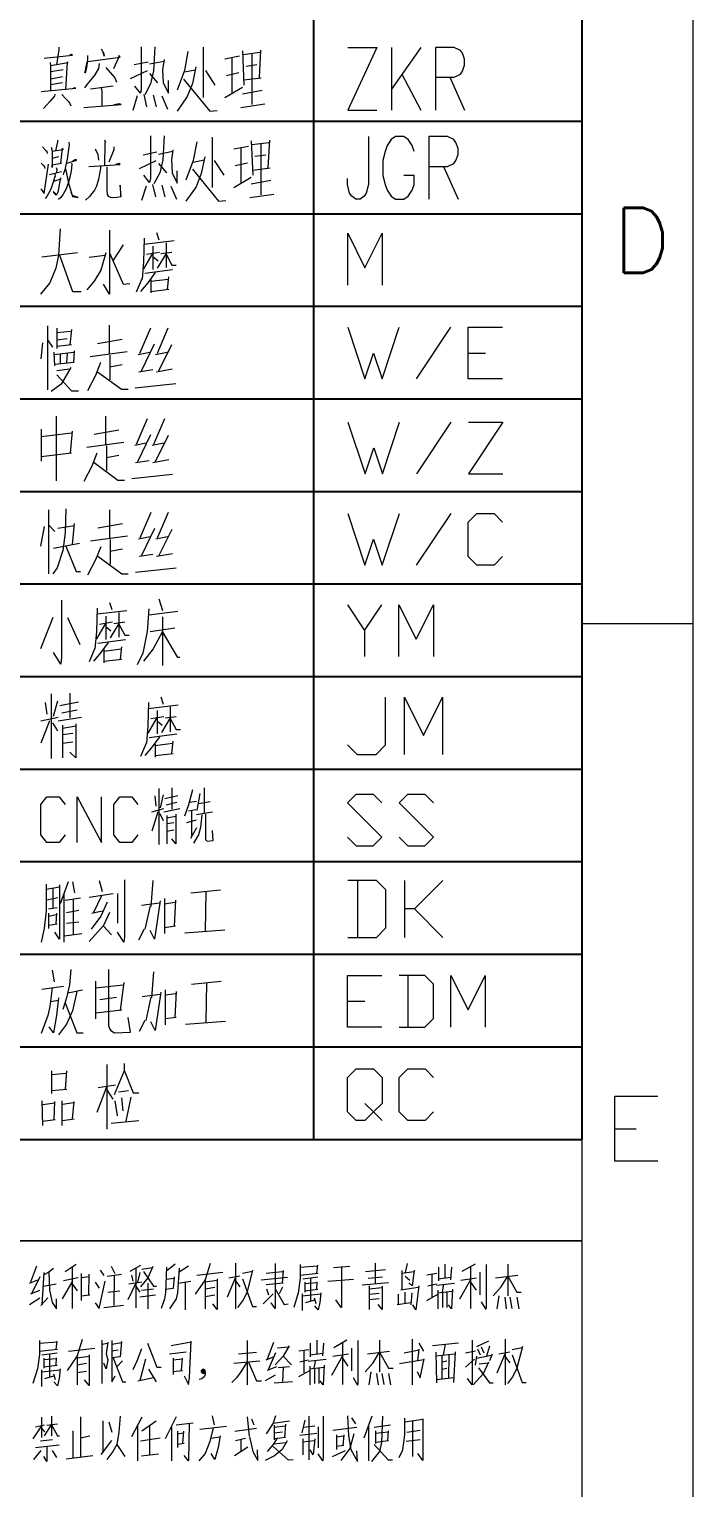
# Model space of a CAD drawing. Header units: millimetres. Extents: x 88508 to 142116, y -5268 to 20283.
# Drawn here: x 100826.4 to 100871.1, y 1600.6 to 1698.7 of the extents above; entities that cross this region are included whole.
import ezdxf
from ezdxf.enums import TextEntityAlignment as Align

# ---------------------------------------------------------------- set-up
doc = ezdxf.new("R2010")
doc.units = ezdxf.units.MM
doc.styles.add('GBENOR_', font='gbenor.shx', dxfattribs={"bigfont": 'gbcbig'})
doc.styles.get("Standard").update_dxf_attribs({"font": 'txt.shx', "width": 0.85, "bigfont": 'ctxt.shx'})
doc.styles.add('TXT', font='txt.shx', dxfattribs={"width": 0.8, "bigfont": 'ctxt.shx'})

# ---------------------------------------------------------------- blocks, each defined once
blk = doc.blocks.new('*u7603')
for p, q in [((31.699, 101.417), (31.699, 0)), ((16.959, 91.455), (16.959, 0)), ((0, 55.889), (31.699, 55.889)), ((0, 50.808), (31.699, 50.808)), ((0, 45.728), (31.699, 45.728)), ((0, 40.647), (31.699, 40.647)), ((0, 35.566), (31.699, 35.566)), ((0, 30.485), (31.699, 30.485)), ((0, 25.404), (31.699, 25.404)), ((0, 20.323), (31.699, 20.323)), ((0, 15.243), (31.699, 15.243)), ((0, 10.162), (31.699, 10.162)), ((0, 5.081), (31.699, 5.081)), ((0, 0), (31.699, 0))]:
    blk.add_line(p, q)
at = {"color": 92, "lineweight": 18}
for points in [[(2.145, 59.348), (3.718, 59.511), (3.661, 59.538), (3.548, 59.511)], [(2.96, 59.944), (2.96, 59.809), (2.828, 58.969)], [(4.533, 59.484), (4.533, 59.294), (4.514, 59.104), (4.476, 58.834), (4.419, 58.59), (4.381, 58.536), (4.419, 58.671), (4.457, 58.861), (4.514, 59.132)], [(4.533, 59.159), (6.333, 59.402), (6.257, 59.484), (6.22, 59.321), (5.954, 58.752)], [(5.291, 59.863), (5.424, 59.592), (5.443, 59.457), (5.386, 59.673)], [(7.484, 59.968), (7.484, 57.654), (7.444, 57.414), (7.125, 57.814)], [(8.242, 59.968), (8.162, 58.652), (8.003, 57.933), (7.684, 57.335)], [(8.738, 59.267), (8.659, 58.708), (8.699, 57.99), (8.978, 57.431), (8.978, 58.11)], [(10.055, 59.706), (9.855, 58.668), (9.456, 57.591)], [(10.892, 59.945), (10.892, 57.192)], [(12.088, 59.307), (12.886, 59.466)], [(12.487, 57.431), (12.487, 59.386)], [(13.045, 59.746), (13.125, 57.87)], [(13.085, 59.546), (14.003, 59.666)], [(13.564, 59.586), (13.564, 56.793)], [(14.043, 59.786), (13.963, 58.269)], [(18.831, 59.937), (20.436, 59.937), (18.831, 56.497), (20.436, 56.497)], [(21.238, 59.937), (21.238, 56.497)], [(22.842, 59.937), (21.238, 57.643)], [(23.645, 58.299), (24.676, 58.299), (25.02, 58.463), (25.134, 58.626), (25.249, 58.954), (25.249, 59.282), (25.134, 59.609), (25.02, 59.773), (24.676, 59.937), (23.645, 59.937), (23.645, 56.497)], [(2.487, 59.104), (2.505, 58.888), (2.505, 57.533)], [(2.505, 58.942), (3.472, 59.104), (3.415, 59.132), (3.32, 57.614)], [(3.188, 58.698), (2.524, 58.59)], [(5.177, 59.05), (5.14, 58.779), (4.931, 58.427), (4.704, 58.129), (4.514, 57.912), (4.363, 57.723)], [(5.537, 58.834), (6.03, 58.265), (6.125, 58.021)], [(6.904, 58.229), (7.821, 58.668)], [(7.103, 58.988), (7.861, 59.147)], [(7.941, 59.027), (8.738, 59.187)], [(7.941, 58.508), (8.38, 57.99)], [(10.493, 58.868), (10.294, 57.95), (10.015, 57.232), (9.456, 56.434)], [(9.855, 58.588), (10.453, 58.708)], [(11.012, 58.668), (11.53, 57.87)], [(12.168, 58.389), (12.846, 58.549)], [(13.245, 58.908), (13.843, 58.988)], [(21.811, 58.463), (22.842, 56.497)], [(1.994, 57.506), (3.889, 57.696), (3.832, 57.723), (3.699, 57.669)], [(3.169, 57.994), (2.505, 57.885)], [(2.524, 58.21), (3.169, 58.346)], [(4.704, 57.669), (5.935, 57.831)], [(5.291, 57.723), (5.329, 57.533), (5.329, 56.748)], [(9.815, 58.189), (11.251, 56.434), (11.65, 56.473)], [(12.088, 57.192), (13.045, 57.75)], [(13.125, 58.149), (14.082, 58.269)], [(24.447, 58.299), (25.249, 56.497)], [(2.733, 57.371), (2.714, 57.262), (2.695, 57.235), (2.467, 56.964), (2.297, 56.775), (2.108, 56.585)], [(3.131, 57.344), (3.32, 57.127), (3.472, 56.991), (3.567, 56.856), (3.623, 56.721)], [(7.263, 57.271), (7.024, 56.473)], [(7.622, 57.351), (7.781, 56.673)], [(8.14, 57.312), (8.3, 56.673)], [(8.619, 57.271), (8.938, 56.553)], [(13.045, 57.391), (14.122, 57.591)], [(4.325, 56.639), (6.39, 56.802), (6.295, 56.829), (5.973, 56.775)], [(12.966, 56.633), (14.282, 56.832)], [(2.068, 54.483), (2.22, 54.293), (2.295, 54.239), (2.314, 54.103)], [(2.542, 54.456), (2.599, 54.266), (2.599, 53.832), (2.599, 53.345), (2.599, 53.48), (3.11, 53.589), (3.072, 53.589), (3.167, 54.401), (3.186, 54.32), (2.617, 54.212)], [(2.883, 54.835), (2.883, 54.753), (2.769, 54.266)], [(3.508, 54.726), (3.527, 54.591), (3.508, 54.483), (3.413, 53.805), (3.338, 53.48), (3.281, 53.209), (3.224, 53.02), (3.205, 52.938)], [(5.46, 54.862), (5.517, 54.726), (5.498, 54.781), (5.479, 54.672), (5.46, 53.453)], [(5.972, 54.483), (5.972, 54.32), (5.706, 53.643)], [(7.988, 55.079), (7.988, 52.765), (7.948, 52.525), (7.629, 52.924)], [(8.745, 55.079), (8.666, 53.762), (8.506, 53.044), (8.187, 52.445)], [(10.54, 54.76), (10.341, 53.722), (9.942, 52.645)], [(11.378, 54.999), (11.378, 52.246)], [(12.574, 54.361), (13.372, 54.52)], [(13.531, 54.8), (13.611, 52.924)], [(13.571, 54.6), (14.488, 54.72)], [(14.05, 54.64), (14.05, 51.847)], [(14.528, 54.84), (14.448, 53.323)], [(19.965, 55.039), (19.965, 52.418), (19.851, 51.927), (19.736, 51.763), (19.507, 51.599), (19.278, 51.599), (19.049, 51.763), (18.934, 51.927), (18.819, 52.418), (18.819, 52.746)], [(22.487, 54.22), (22.372, 54.548), (22.143, 54.876), (21.914, 55.039), (21.455, 55.039), (21.226, 54.876), (20.997, 54.548), (20.882, 54.22), (20.768, 53.729), (20.768, 52.91), (20.882, 52.418), (20.997, 52.091), (21.226, 51.763), (21.455, 51.599), (21.914, 51.599), (22.143, 51.763), (22.372, 52.091), (22.487, 52.418), (22.487, 52.91), (21.914, 52.91)], [(23.289, 53.401), (24.32, 53.401), (24.664, 53.565), (24.778, 53.729), (24.893, 54.057), (24.893, 54.384), (24.778, 54.712), (24.664, 54.876), (24.32, 55.039), (23.289, 55.039), (23.289, 51.599)], [(2.617, 53.86), (2.959, 53.941)], [(3.394, 53.589), (3.944, 53.751), (3.868, 53.778), (3.716, 53.697)], [(4.948, 54.374), (5.1, 54.049), (5.119, 53.914), (5.138, 53.751)], [(7.389, 53.283), (8.307, 53.722)], [(7.589, 54.042), (8.347, 54.201)], [(8.426, 54.081), (9.224, 54.241)], [(9.224, 54.321), (9.144, 53.762), (9.184, 53.044), (9.463, 52.485), (9.463, 53.164)], [(10.979, 53.922), (10.779, 53.004), (10.5, 52.286), (9.942, 51.488)], [(10.341, 53.642), (10.939, 53.762)], [(11.497, 53.722), (12.016, 52.924)], [(12.973, 52.485), (12.973, 54.441)], [(13.731, 53.962), (14.329, 54.042)], [(1.973, 52.18), (2.144, 51.909), (2.39, 53.534)], [(1.992, 53.589), (2.125, 53.453), (2.163, 53.372), (2.182, 53.291)], [(2.731, 52.993), (2.75, 52.857), (2.731, 52.857), (2.636, 52.478), (2.523, 52.153), (2.39, 51.909), (2.295, 51.747), (2.2, 51.638)], [(2.447, 52.966), (3.11, 53.128)], [(2.807, 53.345), (2.845, 53.236), (2.826, 53.074)], [(3.66, 53.589), (3.679, 53.507), (3.641, 53.155), (3.584, 52.884), (3.508, 52.613), (3.432, 52.37), (3.338, 52.126), (3.205, 51.882), (3.072, 51.692), (2.94, 51.584)], [(3.319, 53.263), (3.489, 52.478), (3.716, 51.747), (4.02, 51.692), (3.716, 51.801), (3.641, 51.99)], [(5.251, 53.399), (5.251, 53.291), (5.138, 52.695), (5.024, 52.316), (4.91, 52.099), (4.778, 51.909), (4.645, 51.747), (4.418, 51.557)], [(4.607, 53.399), (6.332, 53.507), (6.256, 53.562), (6.085, 53.507)], [(5.593, 53.372), (5.593, 53.128), (5.593, 52.099), (5.611, 51.855), (5.668, 51.774), (5.782, 51.72), (5.915, 51.692), (6.142, 51.72), (6.388, 51.747), (6.332, 52.37), (6.35, 51.747)], [(8.426, 53.563), (8.865, 53.044)], [(10.301, 53.244), (11.737, 51.488), (12.135, 51.527)], [(12.654, 53.443), (13.332, 53.603)], [(13.611, 53.204), (14.568, 53.323)], [(24.091, 53.401), (24.893, 51.599)], [(2.693, 52.613), (2.731, 52.613), (3.091, 52.722), (3.053, 52.776), (2.996, 52.505), (2.94, 52.18), (2.902, 51.99), (2.845, 51.882), (2.807, 51.828), (2.655, 52.018), (2.826, 51.855)], [(7.749, 52.326), (7.509, 51.527)], [(8.107, 52.405), (8.267, 51.727)], [(8.626, 52.366), (8.785, 51.727)], [(9.105, 52.326), (9.424, 51.607)], [(12.574, 52.246), (13.531, 52.805)], [(13.531, 52.445), (14.608, 52.645)], [(13.451, 51.687), (14.767, 51.887)], [(3.026, 49.974), (2.947, 48.538), (2.787, 47.819), (2.468, 47.021), (1.949, 46.383)], [(5.738, 49.894), (5.738, 46.383), (5.419, 46.941)], [(8.331, 49.775), (8.45, 49.376)], [(18.829, 46.89), (18.829, 49.729), (19.775, 47.837), (20.72, 49.729), (20.72, 46.89)], [(6.496, 49.096), (5.938, 48.258)], [(7.652, 49.455), (7.613, 48.178), (7.533, 47.221)], [(7.652, 49.136), (9.288, 49.336)], [(8.131, 49.016), (8.131, 47.739)], [(8.849, 49.216), (8.849, 47.859)], [(3.983, 48.657), (2.029, 48.418)], [(2.986, 48.538), (3.704, 46.542), (4.183, 46.542)], [(5.539, 48.657), (5.26, 47.7), (4.901, 47.101), (4.502, 46.622)], [(4.622, 48.418), (5.499, 48.538)], [(5.738, 48.657), (6.496, 46.941), (6.855, 46.981)], [(8.131, 48.657), (7.613, 47.779)], [(7.772, 48.578), (8.49, 48.697)], [(8.131, 48.458), (8.41, 48.218)], [(8.849, 48.617), (8.37, 47.819)], [(8.57, 48.617), (9.168, 48.697)], [(8.849, 48.578), (9.168, 47.979), (9.407, 47.979)], [(7.533, 47.261), (7.214, 46.502)], [(8.251, 47.58), (7.852, 47.021), (7.453, 46.542)], [(7.692, 47.54), (9.208, 47.739)], [(8.928, 46.662), (9.008, 47.34)], [(8.011, 47.101), (8.969, 47.221)], [(8.011, 47.181), (8.011, 46.463)], [(8.011, 46.542), (9.008, 46.662)], [(2.334, 44.643), (2.334, 41.132)], [(2.852, 44.524), (2.852, 43.406)], [(2.852, 44.284), (3.61, 44.364)], [(3.65, 44.444), (3.57, 43.606)], [(5.724, 44.683), (5.724, 43.127)], [(7.997, 44.524), (7.398, 43.127)], [(8.954, 44.524), (8.356, 43.127)], [(18.828, 44.579), (19.774, 41.74), (20.247, 43.159), (20.72, 41.74), (21.665, 44.579)], [(22.611, 41.74), (24.502, 44.579)], [(27.339, 41.74), (25.448, 41.74), (25.448, 44.579), (27.339, 44.579)], [(2.054, 43.726), (1.975, 42.848)], [(2.334, 43.885), (2.613, 43.486)], [(2.852, 43.885), (3.411, 43.965)], [(3.65, 43.606), (2.852, 43.526)], [(3.809, 43.287), (3.769, 42.648)], [(4.687, 42.968), (6.72, 43.247)], [(5.085, 43.686), (6.441, 43.925)], [(8.196, 43.646), (7.478, 42.169)], [(9.153, 43.606), (8.435, 42.169)], [(2.732, 42.449), (2.693, 43.207)], [(2.693, 43.087), (3.769, 43.207)], [(3.809, 42.648), (2.732, 42.529)], [(3.052, 42.608), (3.052, 43.127)], [(3.411, 43.127), (3.371, 42.648)], [(5.245, 42.648), (4.966, 41.93), (4.527, 41.092)], [(5.763, 43.047), (5.763, 41.691)], [(5.763, 42.409), (6.441, 42.529)], [(7.319, 43.087), (7.957, 43.207)], [(8.276, 43.087), (8.914, 43.207)], [(25.448, 43.159), (26.393, 43.159)], [(3.61, 42.369), (3.091, 41.451), (2.533, 41.052)], [(2.852, 42.209), (3.57, 42.289)], [(2.852, 41.97), (3.65, 41.092), (4.048, 41.092)], [(5.085, 42.13), (6.402, 41.172), (6.76, 41.172)], [(7.359, 42.13), (8.116, 42.249)], [(8.316, 42.13), (9.193, 42.289)], [(7.159, 41.251), (9.392, 41.491)], [(2.82, 39.702), (2.82, 36.15)], [(5.531, 39.702), (5.531, 38.146)], [(7.805, 39.542), (7.206, 38.146)], [(8.762, 39.542), (8.163, 38.146)], [(18.844, 39.367), (19.79, 36.528), (20.262, 37.947), (20.735, 36.528), (21.681, 39.367)], [(22.626, 36.528), (24.517, 39.367)], [(25.463, 39.367), (27.354, 39.367), (25.463, 36.528), (27.354, 36.528)], [(1.982, 38.984), (1.982, 37.228)], [(1.982, 38.585), (3.657, 38.784)], [(3.697, 38.864), (3.577, 37.667)], [(4.893, 38.704), (6.249, 38.944)], [(8.004, 38.664), (7.286, 37.188)], [(8.961, 38.624), (8.243, 37.188)], [(3.657, 37.667), (1.982, 37.467)], [(5.053, 37.667), (4.774, 36.948), (4.335, 36.11)], [(4.495, 37.986), (6.528, 38.265)], [(5.571, 38.066), (5.571, 36.709)], [(7.127, 38.106), (7.765, 38.225)], [(8.084, 38.106), (8.722, 38.225)], [(4.893, 37.148), (6.209, 36.19), (6.568, 36.19)], [(5.571, 37.427), (6.249, 37.547)], [(7.167, 37.148), (7.924, 37.268)], [(8.124, 37.148), (9.001, 37.308)], [(6.967, 36.27), (9.2, 36.509)], [(2.388, 34.559), (2.388, 31.048)], [(3.345, 34.599), (3.305, 33.282), (3.185, 32.324), (2.866, 31.367), (2.627, 31.048)], [(5.738, 34.559), (5.738, 33.003)], [(2.149, 33.641), (1.949, 32.564)], [(2.747, 33.362), (2.388, 33.721)], [(3.824, 33.681), (2.906, 33.522)], [(3.704, 32.644), (3.824, 33.801)], [(5.1, 33.561), (6.456, 33.801)], [(8.011, 34.399), (7.413, 33.003)], [(8.968, 34.399), (8.37, 33.003)], [(18.831, 34.354), (19.777, 31.515), (20.25, 32.934), (20.722, 31.515), (21.668, 34.354)], [(22.613, 31.515), (24.505, 34.354)], [(27.342, 31.988), (26.869, 31.515), (25.923, 31.515), (25.45, 31.988), (25.45, 33.88), (25.923, 34.354), (26.869, 34.354), (27.342, 33.88)], [(4.701, 32.843), (6.735, 33.123)], [(5.778, 32.923), (5.778, 31.566)], [(7.333, 32.963), (7.971, 33.083)], [(8.21, 33.522), (7.493, 32.045)], [(8.29, 32.963), (8.928, 33.083)], [(9.168, 33.482), (8.45, 32.045)], [(2.667, 32.444), (4.103, 32.723)], [(3.345, 32.564), (3.903, 31.167), (4.143, 31.167)], [(5.259, 32.524), (4.98, 31.806), (4.542, 30.968)], [(5.778, 32.285), (6.456, 32.404)], [(7.373, 32.005), (8.131, 32.125)], [(8.33, 32.005), (9.207, 32.165)], [(5.1, 32.005), (6.416, 31.048), (6.775, 31.048)], [(7.174, 31.127), (9.407, 31.367)], [(8.454, 29.674), (8.653, 29.036)], [(3.11, 29.594), (3.11, 26.482), (3.07, 26.083), (2.671, 26.721)], [(5.064, 29.155), (5.024, 27.878), (4.945, 26.921)], [(5.064, 28.836), (6.699, 29.036)], [(5.742, 29.475), (5.862, 29.075)], [(6.26, 28.916), (6.26, 27.559)], [(7.896, 29.115), (7.816, 27.878), (7.577, 26.681), (7.258, 26.043)], [(7.896, 28.796), (9.491, 28.996)], [(18.81, 29.342), (19.756, 27.922), (19.756, 26.503)], [(19.756, 27.922), (20.701, 29.342)], [(21.647, 26.503), (21.647, 29.342), (22.592, 27.449), (23.538, 29.342), (23.538, 26.503)], [(2.631, 28.637), (1.953, 26.921)], [(3.429, 28.637), (4.107, 27.16)], [(5.543, 28.357), (5.024, 27.479)], [(5.184, 28.277), (5.902, 28.397)], [(5.543, 28.716), (5.543, 27.439)], [(5.543, 28.158), (5.822, 27.918)], [(6.26, 28.317), (5.782, 27.519)], [(5.981, 28.317), (6.58, 28.397)], [(6.26, 28.277), (6.58, 27.679), (6.819, 27.679)], [(7.975, 27.878), (9.331, 28.078)], [(8.653, 28.676), (8.653, 26.003)], [(5.662, 27.28), (5.264, 26.721), (4.865, 26.242)], [(5.104, 27.24), (6.619, 27.439)], [(9.61, 26.442), (9.491, 26.442), (8.653, 27.878), (8.135, 26.921), (7.616, 26.242)], [(4.945, 26.96), (4.625, 26.202)], [(5.423, 26.801), (6.38, 26.921)], [(5.423, 26.881), (5.423, 26.162)], [(6.34, 26.362), (6.42, 27.04)], [(5.423, 26.242), (6.42, 26.362)], [(2.531, 24.452), (2.531, 20.9)], [(2.89, 24.052), (2.651, 23.214)], [(3.568, 24.492), (3.568, 23.135)], [(8.564, 24.292), (8.684, 23.893)], [(18.824, 21.653), (19.345, 21.132), (20.388, 21.132), (20.909, 21.653), (20.909, 24.262)], [(21.952, 21.132), (21.952, 24.262), (22.995, 22.175), (24.038, 24.262), (24.038, 21.132)], [(2.212, 23.973), (2.292, 23.334)], [(3.01, 23.813), (4.047, 24.013)], [(3.129, 23.414), (3.967, 23.574)], [(7.886, 23.973), (7.846, 22.696), (7.766, 21.738)], [(7.886, 23.654), (9.521, 23.853)], [(8.364, 23.534), (8.364, 22.257)], [(9.082, 23.733), (9.082, 22.376)], [(1.973, 22.975), (2.93, 23.175)], [(2.451, 22.975), (1.973, 21.738)], [(2.611, 22.855), (2.89, 22.416)], [(2.93, 22.975), (4.206, 23.175)], [(3.169, 22.736), (3.169, 20.94)], [(3.169, 22.576), (3.887, 22.696)], [(3.887, 22.815), (3.887, 20.94), (3.568, 21.259)], [(8.364, 23.175), (7.846, 22.297)], [(8.006, 23.095), (8.723, 23.214)], [(8.364, 22.975), (8.644, 22.736)], [(9.082, 23.135), (8.604, 22.337)], [(8.803, 23.135), (9.401, 23.214)], [(9.082, 23.095), (9.401, 22.496), (9.641, 22.496)], [(3.169, 22.217), (3.727, 22.297)], [(3.169, 21.738), (3.727, 21.818)], [(7.766, 21.778), (7.447, 21.02)], [(8.484, 22.097), (8.085, 21.539), (7.686, 21.06)], [(7.926, 22.057), (9.441, 22.257)], [(8.245, 21.618), (9.202, 21.738)], [(8.245, 21.698), (8.245, 20.98)], [(9.162, 21.179), (9.242, 21.858)], [(8.245, 21.06), (9.242, 21.179)], [(8.45, 19.262), (8.45, 16.189)], [(9.168, 19.296), (9.168, 18.123)], [(10.962, 17.915), (10.962, 19.296)], [(3.302, 16.718), (2.968, 16.301), (2.301, 16.301), (1.967, 16.718), (1.967, 18.388), (2.301, 18.806), (2.968, 18.806), (3.302, 18.388)], [(3.969, 16.301), (3.969, 18.806), (5.304, 16.301), (5.304, 18.806)], [(7.306, 16.718), (6.973, 16.301), (6.305, 16.301), (5.972, 16.718), (5.972, 18.388), (6.305, 18.806), (6.973, 18.806), (7.306, 18.388)], [(8.229, 18.848), (8.285, 18.295)], [(8.698, 18.917), (8.533, 18.192)], [(8.781, 18.709), (9.499, 18.882)], [(8.864, 18.364), (9.444, 18.502)], [(10.3, 19.193), (10.079, 18.364), (9.858, 17.743)], [(10.134, 18.502), (10.521, 18.571)], [(10.714, 18.986), (10.548, 18.054)], [(10.631, 18.433), (11.266, 18.537)], [(18.816, 16.584), (19.288, 16.111), (20.234, 16.111), (20.707, 16.584), (18.816, 18.477), (19.288, 18.95), (20.234, 18.95), (20.707, 18.477)], [(21.652, 16.584), (22.125, 16.111), (23.071, 16.111), (23.543, 16.584), (21.652, 18.477), (22.125, 18.95), (23.071, 18.95), (23.543, 18.477)], [(8.064, 17.985), (8.726, 18.157)], [(8.395, 17.985), (8.064, 16.914)], [(8.505, 17.881), (8.698, 17.501)], [(8.726, 17.985), (9.61, 18.157)], [(8.892, 17.777), (8.892, 16.224)], [(8.892, 17.639), (9.389, 17.743)], [(9.389, 17.846), (9.389, 16.224), (9.168, 16.5)], [(10.493, 18.088), (10.079, 18.019)], [(10.272, 16.672), (10.272, 18.019)], [(10.824, 17.812), (10.741, 17.121), (10.631, 16.707), (10.355, 16.258)], [(11.404, 17.95), (10.521, 17.812)], [(11.017, 17.846), (11.017, 16.465), (11.1, 16.361), (11.431, 16.396), (11.404, 16.949)], [(8.892, 17.328), (9.278, 17.397)], [(8.892, 16.914), (9.278, 16.983)], [(9.996, 17.397), (10.521, 17.536)], [(10.217, 16.534), (10.548, 17.121)], [(2.268, 14.012), (2.268, 12.536), (2.148, 11.578), (1.989, 10.82)], [(2.268, 13.733), (2.986, 13.852)], [(2.627, 13.773), (2.627, 12.695)], [(2.986, 13.972), (2.986, 10.979), (2.746, 11.378)], [(3.464, 14.132), (3.025, 12.935)], [(3.704, 14.132), (3.823, 13.533)], [(5.179, 14.212), (5.339, 13.613)], [(6.575, 14.252), (6.575, 11.139), (6.535, 10.82), (6.176, 11.378)], [(8.13, 14.212), (8.011, 12.775)], [(10.204, 13.533), (11.839, 13.693)], [(11.042, 13.613), (11.002, 11.418)], [(18.845, 11.08), (20.409, 11.08), (20.93, 11.602), (20.93, 13.689), (20.409, 14.211), (18.845, 14.211)], [(19.366, 14.211), (19.366, 11.08)], [(21.973, 11.08), (21.973, 14.211)], [(24.059, 14.211), (22.494, 12.646), (21.973, 12.646)], [(2.906, 13.254), (2.308, 13.134)], [(3.225, 13.494), (3.225, 10.82)], [(3.305, 13.134), (4.142, 13.254)], [(3.743, 13.174), (3.743, 11.259)], [(4.621, 13.294), (5.937, 13.494)], [(5.618, 13.015), (5.259, 12.256), (4.74, 11.538)], [(5.299, 13.374), (4.86, 12.456)], [(6.176, 13.494), (6.176, 11.858)], [(7.492, 12.855), (8.489, 12.975)], [(7.971, 12.815), (7.692, 11.538)], [(8.529, 13.094), (8.21, 10.979), (7.971, 11.458)], [(8.769, 13.214), (8.769, 11.299)], [(8.769, 12.935), (9.327, 13.015)], [(9.367, 13.134), (9.287, 11.698)], [(2.387, 12.655), (2.866, 12.735)], [(2.387, 12.416), (2.387, 11.578)], [(2.387, 12.256), (2.826, 12.336)], [(2.826, 12.416), (2.786, 11.817)], [(3.384, 12.456), (4.063, 12.576)], [(5.737, 12.456), (5.418, 11.738), (4.621, 10.86)], [(4.78, 12.416), (5.339, 12.536)], [(22.494, 12.646), (24.059, 11.08)], [(2.866, 11.817), (2.387, 11.738)], [(3.265, 11.179), (4.222, 11.299)], [(3.384, 11.858), (4.063, 11.937)], [(5.418, 11.698), (5.857, 11.219)], [(7.652, 11.538), (7.333, 10.94)], [(9.367, 11.698), (8.769, 11.618)], [(9.885, 11.339), (12.078, 11.498)], [(2.585, 9.281), (2.705, 8.643)], [(3.622, 9.321), (3.542, 8.483), (3.383, 7.765), (3.183, 7.126)], [(5.696, 9.321), (5.696, 6.248), (5.735, 6.089), (5.815, 5.969), (6.015, 5.849), (6.892, 5.889), (6.772, 6.687)], [(8.168, 9.201), (8.049, 7.765)], [(20.711, 6.16), (18.82, 6.16), (18.82, 8.999), (20.711, 8.999)], [(21.657, 6.16), (23.075, 6.16), (23.548, 6.633), (23.548, 8.526), (23.075, 8.999), (21.657, 8.999)], [(22.13, 8.999), (22.13, 6.16)], [(24.494, 6.16), (24.494, 8.999), (25.439, 7.106), (26.385, 8.999), (26.385, 6.16)], [(2.585, 8.323), (2.465, 7.286), (2.346, 6.807), (1.987, 5.809)], [(2.027, 8.244), (3.223, 8.403)], [(3.941, 8.124), (3.702, 7.046), (3.383, 6.328), (2.944, 5.729)], [(3.462, 8.044), (4.26, 8.204)], [(4.978, 8.683), (4.978, 6.607)], [(4.978, 8.323), (6.493, 8.483)], [(6.533, 8.603), (6.334, 7.086)], [(8.567, 8.084), (8.248, 5.969), (8.009, 6.448)], [(8.806, 8.204), (8.806, 6.288)], [(9.405, 8.124), (9.325, 6.687)], [(10.242, 8.523), (11.877, 8.683)], [(11.08, 8.603), (11.039, 6.408)], [(2.944, 7.765), (2.824, 6.807), (2.665, 5.849), (2.425, 6.168)], [(2.505, 7.565), (2.944, 7.645)], [(3.303, 7.485), (3.941, 5.849), (4.3, 5.849)], [(5.217, 7.685), (6.134, 7.805)], [(7.53, 7.844), (8.527, 7.964)], [(8.009, 7.805), (7.73, 6.528)], [(8.806, 7.924), (9.365, 8.004)], [(18.82, 7.58), (19.766, 7.58)], [(6.414, 7.086), (4.978, 6.927)], [(7.69, 6.528), (7.371, 5.929)], [(9.405, 6.687), (8.806, 6.607)], [(9.923, 6.328), (12.117, 6.488)], [(5.599, 4.116), (5.599, 0.565)], [(6.556, 4.156), (6.556, 3.797), (7.034, 2.56), (7.353, 2.56)], [(2.561, 3.757), (2.561, 2.52)], [(2.561, 3.558), (3.359, 3.637)], [(3.319, 2.76), (3.399, 3.757)], [(6.556, 3.757), (5.997, 2.44)], [(19.769, 1.975), (20.242, 1.502), (19.769, 1.029), (19.296, 1.029), (18.823, 1.502), (18.823, 3.394), (19.296, 3.867), (20.242, 3.867), (20.714, 3.394), (20.714, 1.975), (20.242, 1.502), (20.714, 1.029)], [(23.551, 1.502), (23.078, 1.029), (22.133, 1.029), (21.66, 1.502), (21.66, 3.394), (22.133, 3.867), (23.078, 3.867), (23.551, 3.394)], [(2.561, 2.68), (3.399, 2.76)], [(5.599, 2.919), (5.04, 1.483)], [(5.12, 2.839), (6.077, 2.999)], [(5.599, 2.72), (5.918, 2.201)], [(6.237, 2.6), (6.795, 2.68)], [(2.083, 0.764), (2.043, 2.121)], [(2.083, 1.922), (2.721, 2.002)], [(2.721, 2.081), (2.681, 1.084)], [(3.12, 2.121), (3.12, 0.764)], [(3.758, 2.002), (3.16, 1.922)], [(3.718, 1.124), (3.798, 2.081)], [(6.037, 2.121), (6.157, 1.283)], [(6.396, 2.281), (6.476, 1.563)], [(6.914, 2.321), (6.635, 1.004)], [(2.083, 1.004), (2.761, 1.084)], [(3.16, 1.044), (3.798, 1.124)], [(5.838, 0.884), (7.353, 1.044)]]:
    blk.add_lwpolyline(points, dxfattribs=at)
blk = doc.blocks.new('U40')
at = {"color": 254, "lineweight": 18}
for p, q in [((2530.21, 1783.49), (2530.21, 0)), ((2493.18, 1746.46), (2493.18, 37.03)), ((2493.18, 586.27), (2530.21, 586.27)), ((2493.18, 380.42), (2272.61, 380.42))]:
    blk.add_line(p, q, dxfattribs=at)
at = {"color": 254, "linetype": 'Continuous', "lineweight": 18}
for p, q in [((2043.3, 414.24), (2493.18, 414.24)), ((2272.61, 380.42), (2493.18, 380.42))]:
    blk.add_line(p, q, dxfattribs=at)
at = {"color": 92, "lineweight": 18}
for points in [[(2518.52, 407), (2504.13, 407), (2504.13, 428.59), (2518.52, 428.59)], [(2504.13, 417.8), (2511.33, 417.8)], [(2311.11, 371.98), (2309.09, 366.61)], [(2313.62, 369.8), (2312.95, 359.06)], [(2315.3, 369.96), (2313.62, 369.12)], [(2316.8, 371.14), (2315.3, 369.96), (2315.47, 364.09), (2316.31, 359.89), (2317.81, 357.71), (2317.81, 361.07)], [(2320.66, 370.13), (2324.36, 372.65)], [(2323.01, 371.47), (2323.01, 357.88)], [(2332.4, 370.63), (2333.58, 368.79)], [(2336.09, 371.98), (2337.27, 369.46)], [(2345.82, 372.14), (2342.3, 370.13)], [(2344.31, 371.14), (2344.31, 358.05)], [(2345.65, 369.8), (2344.81, 366.61)], [(2350.01, 371.81), (2348.33, 368.12), (2345.82, 365.09)], [(2346.32, 370.97), (2349.85, 371.47)], [(2346.83, 370.13), (2350.18, 365.26), (2351.18, 365.26)], [(2354.54, 371.64), (2354.2, 363.08), (2353.87, 361.07), (2352.7, 357.88)], [(2357.39, 372.65), (2354.54, 370.3)], [(2358.73, 371.3), (2358.23, 363.08), (2357.73, 361.07), (2355.55, 357.71)], [(2361.92, 371.98), (2358.73, 369.96)], [(2364.6, 368.96), (2373.32, 369.96)], [(2369.13, 372.81), (2367.45, 367.44), (2367.45, 357.71)], [(2377.51, 372.98), (2377.51, 357.71)], [(2378.35, 358.22), (2380.03, 360.4), (2381.54, 363.42), (2383.39, 370.63)], [(2383.22, 370.13), (2379.86, 369.46)], [(2387.74, 369.63), (2393.28, 370.13)], [(2390.76, 372.81), (2390.76, 357.88), (2389.42, 359.72)], [(2393.45, 370.46), (2393.11, 366.27)], [(2399.15, 372.48), (2399.15, 368.12)], [(2405.02, 371.98), (2399.15, 371.47)], [(2404.68, 369.63), (2405.02, 372.31)], [(2410.22, 371.47), (2415.75, 371.98)], [(2412.9, 371.81), (2412.9, 358.22)], [(2420.95, 370.13), (2427.66, 370.8)], [(2424.14, 372.98), (2424.14, 366.1)], [(2433.03, 370.46), (2433.03, 364.09)], [(2433.03, 369.63), (2437.05, 370.13)], [(2434.87, 372.81), (2434.2, 369.8)], [(2437.22, 370.63), (2436.54, 365.43), (2435.37, 366.44)], [(2445.27, 371.64), (2445.27, 367.11)], [(2447.45, 372.65), (2447.45, 368.12)], [(2449.46, 367.44), (2449.79, 371.64)], [(2457.51, 372.65), (2453.15, 370.13)], [(2456, 371.64), (2456, 357.88)], [(2459.19, 362.41), (2459.19, 369.96)], [(2461.2, 372.48), (2461.2, 357.88)], [(2468.41, 372.65), (2468.41, 362.07)], [(2308.75, 366.27), (2311.61, 367.44)], [(2312.28, 368.45), (2309.59, 362.91)], [(2313.45, 365.26), (2317.64, 366.1)], [(2319.82, 361.07), (2323.01, 366.61)], [(2325.02, 368.12), (2320.16, 367.11)], [(2323.01, 366.1), (2324.69, 363.75)], [(2326.03, 369.46), (2326.03, 360.56)], [(2328.71, 368.45), (2326.03, 368.12)], [(2328.55, 362.41), (2328.71, 369.29)], [(2330.73, 359.72), (2332.06, 357.88), (2334.08, 366.94)], [(2330.73, 366.61), (2332.06, 364.59)], [(2334.75, 368.62), (2339.45, 369.29)], [(2337.1, 368.96), (2336.93, 358.89)], [(2344.31, 366.27), (2341.63, 360.73)], [(2341.96, 366.1), (2346.32, 366.78)], [(2342.8, 368.96), (2343.3, 366.94)], [(2344.31, 365.26), (2345.65, 363.25)], [(2348.33, 366.27), (2348.33, 357.71)], [(2354.37, 367.61), (2357.06, 367.95)], [(2357.06, 368.45), (2356.72, 364.59)], [(2358.39, 366.27), (2362.59, 366.94)], [(2360.75, 366.61), (2360.75, 357.38)], [(2367.45, 367.44), (2364.1, 362.58)], [(2367.45, 366.78), (2371.48, 367.27)], [(2367.45, 364.43), (2370.64, 364.93)], [(2371.48, 367.78), (2371.48, 357.54), (2369.97, 359.39)], [(2374.83, 361.74), (2377.51, 368.12)], [(2379.03, 368.62), (2375.34, 367.95)], [(2377.51, 367.11), (2379.03, 365.09)], [(2379.86, 367.78), (2383.22, 358.55), (2384.56, 358.55)], [(2386.07, 367.44), (2394.95, 368.28)], [(2393.45, 366.27), (2387.74, 365.77)], [(2393.28, 364.93), (2392.11, 362.75)], [(2399.15, 367.95), (2398.48, 362.91)], [(2399.15, 368.96), (2405.19, 369.63)], [(2399.99, 367.78), (2405.02, 368.45)], [(2400.66, 366.61), (2400.66, 363.25)], [(2404.85, 366.44), (2400.66, 366.1)], [(2402.67, 360.4), (2402.67, 368.12)], [(2404.68, 364.26), (2404.85, 366.78)], [(2408.37, 366.94), (2416.93, 367.61)], [(2428.67, 366.44), (2419.78, 365.6)], [(2421.79, 367.95), (2426.65, 368.45)], [(2422.12, 365.43), (2422.12, 357.54)], [(2426.48, 365.26), (2426.48, 357.54), (2425.14, 359.22)], [(2432.69, 364.09), (2438.56, 364.93)], [(2434.2, 368.62), (2435.71, 367.27)], [(2438.73, 365.43), (2437.72, 357.38), (2436.71, 359.06)], [(2444.76, 369.46), (2441.41, 368.96)], [(2441.75, 365.43), (2444.6, 366.1)], [(2443.09, 369.12), (2443.09, 361.74)], [(2444.6, 365.6), (2450.63, 366.27)], [(2445.27, 367.78), (2449.46, 368.28)], [(2446.61, 363.42), (2447.12, 365.93)], [(2456, 367.44), (2452.31, 360.9)], [(2452.81, 367.27), (2458.01, 368.12)], [(2456, 366.61), (2457.84, 363.92)], [(2463.55, 362.07), (2466.23, 365.09), (2468.41, 368.62), (2471.43, 363.25), (2472.94, 363.25)], [(2464.39, 368.12), (2471.77, 368.96)], [(2308.75, 359.22), (2312.28, 361.41)], [(2309.26, 362.75), (2312.28, 363.92)], [(2312.61, 358.89), (2314.96, 361.41)], [(2326.03, 362.07), (2328.88, 362.41)], [(2334.92, 363.25), (2338.94, 363.75)], [(2350.85, 362.24), (2345.65, 361.57)], [(2346.15, 363.92), (2350.18, 364.43)], [(2354.2, 364.26), (2356.89, 364.59)], [(2370.64, 362.24), (2367.45, 361.74)], [(2390.09, 362.75), (2386.74, 359.39)], [(2387.91, 364.43), (2388.58, 362.41)], [(2390.76, 364.43), (2393.78, 359.22), (2395.12, 359.39)], [(2398.48, 363.08), (2396.97, 358.22)], [(2399.82, 362.07), (2406.02, 362.75)], [(2399.82, 362.75), (2399.82, 357.21)], [(2400.66, 363.75), (2405.02, 364.26)], [(2400.99, 359.89), (2404.01, 360.73)], [(2403.84, 361.41), (2404.35, 359.56)], [(2406.02, 363.08), (2405.69, 359.89), (2405.19, 357.38), (2404.01, 358.72)], [(2412.9, 358.05), (2411.05, 360.73)], [(2426.48, 364.76), (2422.12, 364.26)], [(2422.12, 362.58), (2425.48, 362.91)], [(2425.48, 361.07), (2422.12, 360.73)], [(2431.85, 362.58), (2431.85, 359.39)], [(2434.03, 363.25), (2434.03, 359.72)], [(2436.38, 363.08), (2436.05, 359.06)], [(2441.41, 360.56), (2445.1, 362.58)], [(2445.1, 363.92), (2445.1, 357.71)], [(2445.1, 363.08), (2449.79, 363.59)], [(2446.78, 358.22), (2446.78, 363.25)], [(2448.12, 363.25), (2448.12, 358.22)], [(2449.96, 364.26), (2449.63, 357.71), (2448.62, 359.06)], [(2461.2, 357.54), (2459.69, 360.06)], [(2464.89, 357.71), (2465.56, 362.07)], [(2467.41, 361.57), (2467.91, 357.71)], [(2469.92, 357.88), (2469.25, 361.57)], [(2471.43, 361.57), (2472.1, 357.71)], [(2340.12, 358.89), (2333.58, 358.05)], [(2431.51, 359.22), (2436.05, 359.89)], [(2312.11, 347.12), (2312.11, 342.76)], [(2317.98, 346.62), (2312.11, 346.12)], [(2317.64, 344.27), (2317.98, 346.96)], [(2326.37, 347.46), (2324.69, 342.09), (2324.69, 332.35)], [(2332.9, 347.29), (2332.9, 332.86)], [(2332.9, 345.95), (2334.92, 346.28)], [(2334.92, 346.62), (2334.42, 342.76), (2334.92, 340.75), (2334.42, 337.72), (2333.58, 339.57)], [(2336.26, 347.12), (2336.26, 333.36), (2337.44, 335.38)], [(2339.45, 346.79), (2339.11, 341.75), (2336.26, 341.42)], [(2336.26, 345.95), (2339.45, 346.45)], [(2348.17, 346.28), (2351.35, 338.23), (2352.7, 338.23)], [(2362.76, 346.62), (2356.05, 345.44)], [(2360.41, 335.38), (2361.92, 332.52), (2362.25, 334.87), (2362.76, 346.96)], [(2381.54, 332.35), (2381.54, 347.12)], [(2390.26, 346.45), (2388.08, 340.91)], [(2395.46, 345.44), (2393.45, 341.92), (2390.76, 339.06)], [(2402.51, 346.28), (2402.51, 341.75)], [(2404.68, 347.29), (2404.68, 342.76)], [(2406.7, 342.09), (2407.03, 346.28)], [(2414.75, 347.29), (2410.39, 344.77)], [(2413.23, 346.28), (2413.23, 332.52)], [(2418.43, 347.12), (2418.43, 332.52)], [(2425.65, 347.29), (2425.65, 336.72)], [(2436.54, 347.62), (2436.54, 332.35)], [(2440.4, 343.6), (2438.9, 346.28)], [(2451.98, 346.28), (2443.26, 345.44)], [(2446.95, 342.25), (2447.61, 345.95)], [(2456.5, 347.29), (2456.5, 332.35), (2454.99, 334.53)], [(2462.04, 346.96), (2458.01, 345.11)], [(2467.57, 347.62), (2467.57, 332.35)], [(2312.11, 342.59), (2311.44, 337.56)], [(2312.11, 343.6), (2318.15, 344.27)], [(2312.95, 342.42), (2317.98, 343.09)], [(2313.62, 341.25), (2313.62, 337.89)], [(2317.81, 341.08), (2313.62, 340.75)], [(2315.63, 335.04), (2315.63, 342.76)], [(2317.64, 338.9), (2317.81, 341.42)], [(2324.69, 342.09), (2321.34, 337.22)], [(2321.84, 343.6), (2330.56, 344.6)], [(2324.69, 341.42), (2328.71, 341.92)], [(2328.71, 342.42), (2328.71, 332.19), (2327.2, 334.03)], [(2336.26, 343.77), (2338.44, 344.1)], [(2336.76, 341.42), (2339.78, 333.36), (2340.96, 333.36)], [(2346.15, 344.43), (2344.65, 340.24), (2343.3, 337.39)], [(2347.5, 340.91), (2345.65, 333.86)], [(2355.55, 342.76), (2361.08, 343.43)], [(2356.72, 341.25), (2356.72, 335.88)], [(2359.91, 340.91), (2356.72, 340.58)], [(2359.57, 337.22), (2359.91, 341.25)], [(2378.52, 342.76), (2384.56, 343.26)], [(2387.74, 340.75), (2390.26, 341.75)], [(2390.93, 343.09), (2388.42, 337.39)], [(2391.6, 344.77), (2395.29, 345.11)], [(2393.45, 341.92), (2396.3, 339.06)], [(2402, 344.1), (2398.65, 343.6)], [(2398.98, 340.07), (2401.83, 340.75)], [(2400.32, 343.77), (2400.32, 336.38)], [(2401.83, 340.24), (2407.87, 340.91)], [(2402.51, 342.42), (2406.7, 342.93)], [(2403.84, 338.06), (2404.35, 340.58)], [(2413.23, 342.09), (2409.55, 335.54)], [(2410.05, 341.92), (2415.25, 342.76)], [(2413.23, 341.25), (2415.08, 338.56)], [(2416.42, 337.05), (2416.42, 344.6)], [(2420.79, 336.72), (2423.47, 339.74), (2425.65, 343.26), (2428.67, 337.89), (2430.17, 337.89)], [(2421.62, 342.76), (2429, 343.6)], [(2440.4, 340.75), (2432.35, 339.4)], [(2438.9, 343.93), (2433.87, 342.93)], [(2438.23, 336.88), (2439.23, 334.7), (2440.57, 341.08)], [(2438.39, 340.41), (2438.9, 344.27)], [(2444.43, 343.26), (2444.6, 333.03)], [(2450.8, 342.59), (2444.43, 341.92)], [(2446.44, 342.09), (2446.44, 334.53)], [(2448.79, 342.25), (2448.62, 334.7)], [(2450.47, 333.19), (2450.97, 343.43)], [(2457.68, 343.6), (2454.33, 342.93)], [(2454.33, 338.23), (2457.35, 340.91)], [(2458.01, 341.92), (2457.51, 338.9)], [(2458.01, 341.25), (2463.04, 342.25)], [(2458.35, 344.43), (2459.19, 342.42)], [(2460.53, 342.93), (2459.69, 344.94)], [(2462.38, 345.27), (2461.37, 341.92)], [(2463.21, 342.59), (2462.38, 340.41)], [(2464.89, 336.38), (2467.57, 342.76)], [(2469.08, 343.26), (2465.4, 342.59)], [(2467.57, 341.75), (2469.08, 339.74)], [(2468.41, 332.86), (2470.09, 335.04), (2471.6, 338.06), (2473.44, 345.27)], [(2473.27, 344.77), (2469.92, 344.1)], [(2469.92, 342.42), (2473.27, 333.19), (2474.62, 333.19)], [(2311.44, 337.72), (2309.93, 332.86)], [(2312.78, 336.72), (2318.99, 337.39)], [(2312.78, 337.39), (2312.78, 331.85)], [(2313.62, 338.4), (2317.98, 338.9)], [(2316.8, 336.05), (2317.31, 334.2)], [(2318.99, 337.72), (2318.65, 334.53), (2318.15, 332.02), (2316.97, 333.36)], [(2324.69, 339.06), (2327.87, 339.57)], [(2327.87, 336.88), (2324.69, 336.38)], [(2339.78, 340.41), (2337.94, 338.4)], [(2348.5, 337.56), (2351.02, 333.36)], [(2356.72, 336.88), (2359.91, 337.22)], [(2367.45, 336.72), (2367.45, 335.88), (2367.12, 335.04), (2366.28, 334.37), (2365.44, 334.2)], [(2381.37, 339.9), (2379.36, 336.72), (2377.85, 334.7), (2376.34, 333.19)], [(2377.01, 339.57), (2385.73, 340.41)], [(2381.87, 339.9), (2384.56, 333.69), (2386.24, 333.69)], [(2387.58, 333.86), (2390.93, 335.71)], [(2391.27, 338.4), (2388.08, 337.22)], [(2395.63, 338.4), (2391.77, 338.06)], [(2393.45, 338.23), (2393.28, 333.53)], [(2398.65, 335.21), (2402.34, 337.22)], [(2402.34, 338.56), (2402.34, 332.35)], [(2402.34, 337.72), (2407.03, 338.23)], [(2404.01, 332.86), (2404.01, 337.89)], [(2405.35, 337.89), (2405.35, 332.86)], [(2407.2, 338.9), (2406.86, 332.35), (2405.86, 333.69)], [(2422.12, 332.35), (2422.8, 336.72)], [(2424.64, 336.22), (2425.14, 332.35)], [(2427.16, 332.52), (2426.48, 336.22)], [(2428.67, 336.22), (2429.33, 332.35)], [(2448.12, 340.24), (2446.44, 339.9)], [(2446.44, 337.56), (2448.12, 337.89)], [(2462.04, 339.9), (2460.2, 336.05), (2456.84, 332.35)], [(2458.68, 338.06), (2462.38, 333.03), (2463.55, 333.03)], [(2461.87, 339.57), (2458.85, 339.23)], [(2313.95, 334.53), (2316.97, 335.38)], [(2344.98, 333.69), (2350.18, 334.87)], [(2390.43, 333.03), (2396.63, 333.53)], [(2418.43, 332.19), (2416.93, 334.7)], [(2444.6, 334.2), (2450.47, 334.87)], [(2312.78, 321.59), (2312.78, 314.88)], [(2316.14, 321.93), (2316.14, 315.39)], [(2325.86, 321.76), (2325.86, 308.34)], [(2339.11, 321.93), (2338.61, 316.56), (2337.94, 312.53), (2340.62, 308.51)], [(2346.32, 321.59), (2342.8, 315.05)], [(2357.73, 321.76), (2354.04, 314.38)], [(2369.8, 322.1), (2370.47, 319.08)], [(2382.21, 315.22), (2381.54, 321.76)], [(2382.88, 321.09), (2383.72, 319.08)], [(2390.93, 322.1), (2390.09, 319.58), (2387.74, 316.06)], [(2402, 321.93), (2402, 307.33)], [(2406.86, 321.93), (2406.86, 308.51), (2406.7, 307), (2405.19, 309.35)], [(2414.91, 322.1), (2415.25, 315.39), (2416.09, 310.85), (2418.27, 306.83), (2418.1, 310.35)], [(2416.25, 321.43), (2417.6, 319.41)], [(2420.45, 314.72), (2423.13, 322.1)], [(2426.65, 321.93), (2426.32, 313.21), (2425.65, 310.19), (2422.96, 306.83)], [(2432.19, 308.17), (2433.36, 310.69), (2434.03, 315.72), (2434.03, 321.26)], [(2440.07, 321.09), (2440.07, 307.17), (2438.39, 309.51)], [(2312.78, 318.75), (2309.93, 314.38)], [(2310.77, 318.41), (2313.78, 319.08)], [(2312.78, 317.9), (2313.78, 316.73)], [(2313.78, 315.39), (2316.14, 319.08), (2318.15, 315.39), (2318.82, 315.39)], [(2314.63, 318.91), (2318.15, 319.41)], [(2323.35, 308.01), (2323.35, 317.06)], [(2333.24, 320.42), (2333.24, 309.68)], [(2335.25, 320.09), (2336.26, 316.56)], [(2344.81, 318.75), (2344.81, 307)], [(2351.02, 320.25), (2346.32, 316.9)], [(2349.01, 309.01), (2349.01, 318.75)], [(2356.22, 318.24), (2356.22, 307)], [(2357.73, 319.08), (2363.43, 319.75)], [(2358.23, 316.9), (2358.23, 311.53)], [(2358.23, 316.06), (2360.08, 316.39)], [(2360.24, 316.9), (2359.91, 312.87)], [(2362.09, 319.58), (2361.92, 307), (2360.41, 308.84)], [(2370.14, 318.07), (2368.96, 313.54), (2367.45, 309.51), (2365.27, 307)], [(2365.61, 317.57), (2374.5, 318.58)], [(2377.35, 316.9), (2384.56, 317.9)], [(2390.09, 319.58), (2395.63, 320.42)], [(2390.43, 318.91), (2390.43, 314.04)], [(2390.43, 318.24), (2394.12, 318.75)], [(2390.43, 316.39), (2393.28, 316.73)], [(2394.29, 319.24), (2393.95, 314.88)], [(2398.98, 315.56), (2404.68, 316.22)], [(2400.66, 320.59), (2399.65, 316.39)], [(2400.32, 318.24), (2404.01, 318.75)], [(2405.19, 318.41), (2405.19, 311.36)], [(2410.05, 317.23), (2418.1, 318.24)], [(2421.96, 318.58), (2421.96, 307)], [(2423.8, 318.24), (2429.33, 319.08)], [(2424.3, 317.06), (2424.3, 312.87)], [(2424.3, 316.22), (2428.5, 316.73)], [(2428.5, 317.06), (2428.33, 313.71)], [(2434.03, 320.09), (2440.07, 320.93)], [(2434.7, 316.56), (2439.23, 317.23)], [(2436.71, 308.51), (2436.71, 320.25)], [(2310.77, 311.53), (2318.65, 312.37)], [(2312.45, 313.71), (2316.47, 314.21)], [(2314.63, 311.86), (2314.63, 306.83), (2313.62, 308.51)], [(2325.86, 314.72), (2328.88, 315.39)], [(2332.74, 309.18), (2336.26, 313.87)], [(2337.94, 312.53), (2336.6, 310.19), (2334.59, 307.5)], [(2345.82, 313.71), (2352.36, 314.72)], [(2360.41, 312.87), (2358.23, 312.53)], [(2369.3, 314.55), (2372.32, 315.05)], [(2372.48, 315.39), (2371.81, 311.53), (2370.64, 307.5), (2369.46, 309.51)], [(2377.18, 308.84), (2381.71, 311.69)], [(2377.51, 313.87), (2380.87, 314.55)], [(2379.36, 314.21), (2379.36, 310.35)], [(2382.21, 315.05), (2383.39, 310.19), (2385.06, 307.17), (2384.89, 310.69)], [(2394.79, 313.71), (2393.11, 310.85), (2390.6, 308.67), (2387.41, 307.17)], [(2391.44, 314.55), (2390.09, 312.53), (2388.08, 310.19)], [(2390.09, 311.86), (2395.12, 307.33), (2396.8, 307.5)], [(2390.26, 312.7), (2394.46, 313.21)], [(2394.29, 314.88), (2390.43, 314.38)], [(2399.99, 314.38), (2399.99, 309.01)], [(2399.99, 313.38), (2403.84, 313.87)], [(2404.01, 314.38), (2403.51, 309.18)], [(2411.22, 315.72), (2411.22, 310.85)], [(2411.22, 315.05), (2413.57, 315.39)], [(2413.74, 312.2), (2411.22, 311.86)], [(2417.09, 316.06), (2415.75, 311.19), (2412.74, 307.17)], [(2413.74, 315.72), (2413.4, 312.2)], [(2423.8, 312.53), (2428.5, 307.33), (2430.01, 307.33)], [(2428.67, 313.71), (2424.3, 313.21)], [(2439.23, 314.04), (2434.53, 313.54)], [(2312.61, 310.52), (2310.1, 307.5)], [(2316.31, 310.52), (2317.81, 308.17)], [(2321, 307.67), (2329.89, 308.84)], [(2346.15, 308.67), (2351.86, 309.35)], [(2403.51, 309.01), (2402.51, 310.69)], [(2409.88, 308.51), (2414.24, 310.52)]]:
    blk.add_lwpolyline(points, dxfattribs=at)
for points in [[(2366.11, 336.88), (2366.13, 336.74), (2366.18, 336.59), (2366.26, 336.46), (2366.36, 336.36), (2366.49, 336.28), (2366.63, 336.23), (2366.78, 336.22), (2366.93, 336.23), (2367.07, 336.28), (2367.2, 336.36), (2367.31, 336.46), (2367.38, 336.59), (2367.44, 336.74), (2367.45, 336.88), (2367.44, 337.04), (2367.38, 337.18), (2367.31, 337.3), (2367.2, 337.41), (2367.07, 337.49), (2366.93, 337.54), (2366.78, 337.56), (2366.63, 337.54), (2366.49, 337.49), (2366.36, 337.41), (2366.26, 337.3), (2366.18, 337.18), (2366.13, 337.04)], [(2367.29, 336.88), (2367.27, 337.01), (2367.22, 337.14), (2367.14, 337.24), (2367.03, 337.32), (2366.91, 337.37), (2366.78, 337.39), (2366.65, 337.37), (2366.53, 337.32), (2366.43, 337.24), (2366.35, 337.14), (2366.3, 337.01), (2366.28, 336.88), (2366.3, 336.75), (2366.35, 336.63), (2366.43, 336.53), (2366.53, 336.45), (2366.65, 336.4), (2366.78, 336.38), (2366.91, 336.4), (2367.03, 336.45), (2367.14, 336.53), (2367.22, 336.63), (2367.27, 336.75)], [(2367.12, 336.88), (2367.1, 336.99), (2367.06, 337.08), (2366.98, 337.16), (2366.89, 337.21), (2366.78, 337.22), (2366.68, 337.21), (2366.59, 337.16), (2366.51, 337.08), (2366.46, 336.99), (2366.45, 336.88), (2366.46, 336.78), (2366.51, 336.69), (2366.59, 336.61), (2366.68, 336.57), (2366.78, 336.55), (2366.89, 336.57), (2366.98, 336.61), (2367.06, 336.69), (2367.1, 336.78)], [(2366.95, 336.88), (2366.93, 336.97), (2366.87, 337.03), (2366.78, 337.05), (2366.7, 337.03), (2366.64, 336.97), (2366.61, 336.88), (2366.64, 336.8), (2366.7, 336.74), (2366.78, 336.72), (2366.87, 336.74), (2366.93, 336.8)]]:
    blk.add_lwpolyline(points, close=True, dxfattribs=at)
at = {"xscale": 6.07528899666795, "yscale": 6.07528899666795, "zscale": 6.07528899666795}
blk.add_blockref('*u7603', (2300.61, 414.24), dxfattribs=at)
at = {"color": 92, "lineweight": 18}
blk.add_text('D', height=21.6, dxfattribs=at).set_placement((2503.42, 703.22))
at = {"lineweight": 18, "style": 'GBENOR_'}
blk.add_attdef('文档路径', (2125.95, 386.89), '', height=17.76, dxfattribs=at)
at = {"lineweight": 20, "style": 'TXT'}
for tag, height, p in [('18-**-**', 16.35, (1866.64, 256.17)), ('客户名称', 16.13, (1741.09, 133.98, 0)), ('料厚:', 16.13, (1741.26, 93.16, 0))]:
    blk.add_attdef(tag, text='', height=height, dxfattribs=at).set_placement(p, align=Align.MIDDLE)
for tag, p, height in [('88888', (1850.91, 207.46), 14.86), ('材质:', (1691.18, 167.99, 0), 16.13), ('核准', (1869.36, 127.52, 0), 16.13), ('设计', (1868.77, 88.3, 0), 16.13), ('绘图', (1868.24, 49.08, 0), 16.13)]:
    blk.add_attdef(tag, p, '', height=height, dxfattribs=at)
for tag, p, height, width in [('3', (2234.72, 206.9), 15.83, 0.7), ('4', (2234.72, 167.41), 15.83, 0.7), ('核准日期', (2041.07, 124.18, 0), 16.13, 0.68), ('设计日期', (2041.07, 84.45, 0), 16.13, 0.68), ('1', (2251.89, 85.86), 14.61, 0.7), ('绘图日期', (2040.91, 46.43, 0), 16.13, 0.68), ('2', (2234.96, 49.23), 14.61, 0.7)]:
    blk.add_attdef(tag, p, '', height=height, dxfattribs=dict(at, width=width))

msp = doc.modelspace()

# ---------------------------------------------------------------- block references
at = {"ltscale": 3, "xscale": 0.201715171644512, "yscale": 0.201715171644512, "zscale": 0.201715171644512}
msp.add_blockref('U40', (100360.681, 1540.447), dxfattribs=at)

doc.saveas('drawing.dxf')
